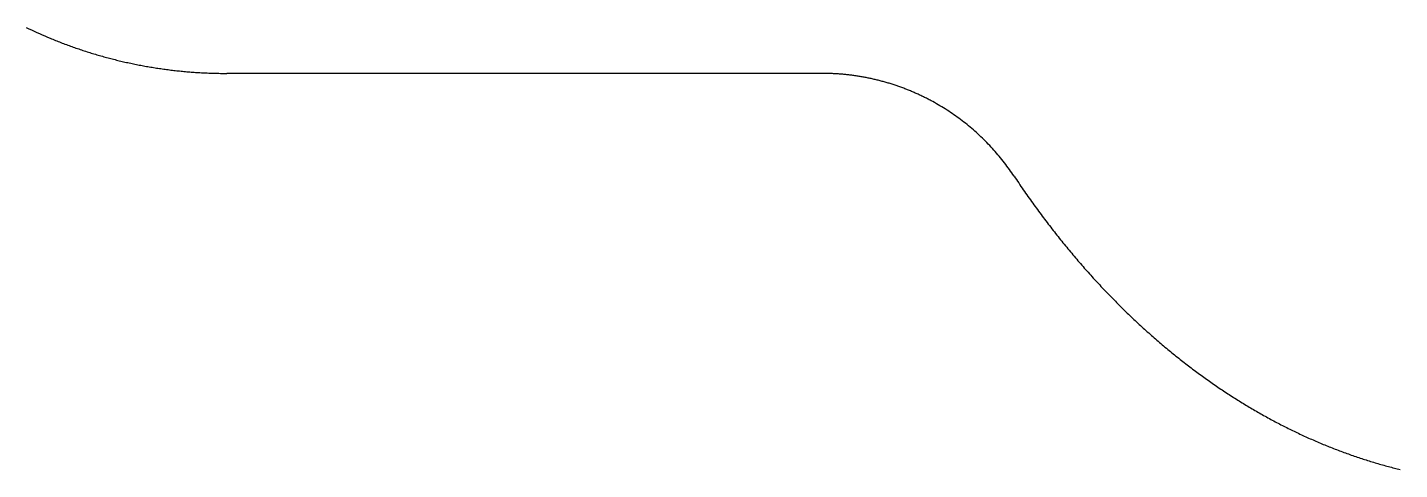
# Model space of a CAD drawing. Header units: millimetres. Extents: x -10 to 277, y -95 to 18.
# Drawn here: x 41.16 to 47.11, y 8.08 to 9.99 of the extents above; entities that cross this region are included whole.
import ezdxf

# ---------------------------------------------------------------- set-up
doc = ezdxf.new("R2010")
doc.units = ezdxf.units.MM
doc.header["$MEASUREMENT"] = 0
doc.layers.add('Edge.Cuts', color=53, linetype='CONTINUOUS')

msp = doc.modelspace()

# ---------------------------------------------------------------- linework, layer by layer
at = {"layer": 'Edge.Cuts', "linetype": 'Continuous'}
for p, q in [((41.154615, 9.993935), (41.166022, 9.988466)), ((41.166022, 9.988466), (41.177463, 9.983069)), ((41.177463, 9.983069), (41.188939, 9.977744)), ((41.188939, 9.977744), (41.200448, 9.972492)), ((41.200448, 9.972492), (41.21199, 9.967313)), ((41.21199, 9.967313), (41.223564, 9.962206)), ((41.223564, 9.962206), (41.235171, 9.957173)), ((41.235171, 9.957173), (41.24681, 9.952214)), ((41.24681, 9.952214), (41.25848, 9.947328)), ((41.25848, 9.947328), (41.264326, 9.944913)), ((41.264326, 9.944913), (41.27018, 9.942516)), ((41.27018, 9.942516), (41.276042, 9.940138)), ((41.276042, 9.940138), (41.281911, 9.937778)), ((41.281911, 9.937778), (41.287787, 9.935437)), ((41.287787, 9.935437), (41.293671, 9.933114)), ((41.293671, 9.933114), (41.299562, 9.93081)), ((41.299562, 9.93081), (41.305461, 9.928525)), ((41.305461, 9.928525), (41.311367, 9.926258)), ((41.311367, 9.926258), (41.317279, 9.92401)), ((41.317279, 9.92401), (41.323199, 9.921781)), ((41.323199, 9.921781), (41.329126, 9.919571)), ((41.329126, 9.919571), (41.33506, 9.917379)), ((41.33506, 9.917379), (41.341001, 9.915206)), ((41.341001, 9.915206), (41.346948, 9.913052)), ((41.346948, 9.913052), (41.352903, 9.910916)), ((41.352903, 9.910916), (41.358864, 9.9088)), ((41.358864, 9.9088), (41.364832, 9.906702)), ((41.364832, 9.906702), (41.370806, 9.904624)), ((41.370806, 9.904624), (41.376787, 9.902564)), ((41.376787, 9.902564), (41.382774, 9.900523)), ((41.382774, 9.900523), (41.388768, 9.898501)), ((41.388768, 9.898501), (41.394768, 9.896498)), ((41.394768, 9.896498), (41.400774, 9.894514)), ((41.400774, 9.894514), (41.406786, 9.892549)), ((41.406786, 9.892549), (41.412805, 9.890603)), ((41.412805, 9.890603), (41.41883, 9.888676)), ((41.41883, 9.888676), (41.424861, 9.886768)), ((41.424861, 9.886768), (41.430897, 9.884879)), ((41.430897, 9.884879), (41.43694, 9.88301)), ((41.43694, 9.88301), (41.442989, 9.881159)), ((41.442989, 9.881159), (41.449043, 9.879328)), ((41.449043, 9.879328), (41.455103, 9.877515)), ((41.455103, 9.877515), (41.461169, 9.875722)), ((41.461169, 9.875722), (41.46724, 9.873949)), ((41.46724, 9.873949), (41.473317, 9.872194)), ((41.473317, 9.872194), (41.4794, 9.870459)), ((41.4794, 9.870459), (41.485488, 9.868742)), ((41.485488, 9.868742), (41.49158, 9.867046)), ((41.49158, 9.867046), (41.497679, 9.865368)), ((41.497679, 9.865368), (41.503783, 9.86371)), ((41.503783, 9.86371), (41.509892, 9.862071)), ((41.509892, 9.862071), (41.516005, 9.860451)), ((41.516005, 9.860451), (41.522125, 9.858851)), ((41.522125, 9.858851), (41.528249, 9.85727)), ((41.528249, 9.85727), (41.534378, 9.855709)), ((41.534378, 9.855709), (41.540511, 9.854167)), ((41.540511, 9.854167), (41.54665, 9.852644)), ((41.54665, 9.852644), (41.552793, 9.851141)), ((41.552793, 9.851141), (41.558942, 9.849657)), ((41.558942, 9.849657), (41.565094, 9.848193)), ((41.565094, 9.848193), (41.571252, 9.846748)), ((41.571252, 9.846748), (41.577413, 9.845323)), ((41.577413, 9.845323), (41.58358, 9.843917)), ((41.58358, 9.843917), (41.58975, 9.84253)), ((41.58975, 9.84253), (41.595925, 9.841164)), ((41.595925, 9.841164), (41.602104, 9.839816)), ((41.602104, 9.839816), (41.608288, 9.838489)), ((41.608288, 9.838489), (41.614475, 9.837181)), ((41.614475, 9.837181), (41.620667, 9.835892)), ((41.620667, 9.835892), (41.626862, 9.834623)), ((41.626862, 9.834623), (41.633062, 9.833374)), ((41.633062, 9.833374), (41.639265, 9.832144)), ((41.639265, 9.832144), (41.645472, 9.830934)), ((41.645472, 9.830934), (41.651683, 9.829744)), ((41.651683, 9.829744), (41.657898, 9.828573)), ((41.657898, 9.828573), (41.664116, 9.827422)), ((41.664116, 9.827422), (41.670339, 9.826291)), ((41.670339, 9.826291), (41.676564, 9.825179)), ((41.676564, 9.825179), (41.682793, 9.824087)), ((41.682793, 9.824087), (41.689025, 9.823015)), ((41.689025, 9.823015), (41.695261, 9.821962)), ((41.695261, 9.821962), (41.7015, 9.820929)), ((41.7015, 9.820929), (41.707742, 9.819916)), ((41.707742, 9.819916), (41.713987, 9.818923)), ((41.713987, 9.818923), (41.720236, 9.817949)), ((41.720236, 9.817949), (41.726488, 9.816996)), ((41.726488, 9.816996), (41.732743, 9.816062)), ((41.732743, 9.816062), (41.739, 9.815148)), ((41.739, 9.815148), (41.745261, 9.814253)), ((41.745261, 9.814253), (41.751523, 9.813379)), ((41.751523, 9.813379), (41.75779, 9.812524)), ((41.75779, 9.812524), (41.764058, 9.811689)), ((41.764058, 9.811689), (41.77033, 9.810874)), ((41.77033, 9.810874), (41.776603, 9.810078)), ((41.776603, 9.810078), (41.78288, 9.809303)), ((41.78288, 9.809303), (41.789159, 9.808547)), ((41.789159, 9.808547), (41.795441, 9.807812)), ((41.795441, 9.807812), (41.801724, 9.807096)), ((41.801724, 9.807096), (41.80801, 9.8064)), ((41.80801, 9.8064), (41.814298, 9.805724)), ((41.814298, 9.805724), (41.820589, 9.805068)), ((41.820589, 9.805068), (41.826881, 9.804431)), ((41.826881, 9.804431), (41.833176, 9.803815)), ((41.833176, 9.803815), (41.839472, 9.803219)), ((41.839472, 9.803219), (41.845771, 9.802642)), ((41.845771, 9.802642), (41.85207, 9.802085)), ((41.85207, 9.802085), (41.858373, 9.801549)), ((41.858373, 9.801549), (41.864677, 9.801032)), ((41.864677, 9.801032), (41.870983, 9.800535)), ((41.870983, 9.800535), (41.87729, 9.800058)), ((41.87729, 9.800058), (41.8836, 9.799601)), ((41.8836, 9.799601), (41.889909, 9.799164)), ((41.889909, 9.799164), (41.896222, 9.798747)), ((41.896222, 9.798747), (41.902535, 9.79835)), ((41.902535, 9.79835), (41.90885, 9.797973)), ((41.90885, 9.797973), (41.915166, 9.797616)), ((41.915166, 9.797616), (41.921484, 9.797278)), ((41.921484, 9.797278), (41.927802, 9.796961)), ((41.927802, 9.796961), (41.934123, 9.796664)), ((41.934123, 9.796664), (41.940443, 9.796387)), ((41.940443, 9.796387), (41.946765, 9.796129)), ((41.946765, 9.796129), (41.953088, 9.795892)), ((41.953088, 9.795892), (41.959412, 9.795675)), ((41.959412, 9.795675), (41.965736, 9.795477)), ((41.965736, 9.795477), (41.972063, 9.7953)), ((41.972063, 9.7953), (41.978388, 9.795143)), ((41.978388, 9.795143), (41.984716, 9.795005)), ((41.984716, 9.795005), (41.991043, 9.794888)), ((41.991043, 9.794888), (41.997373, 9.794791)), ((41.997373, 9.794791), (42.003701, 9.794713)), ((42.003701, 9.794713), (42.010031, 9.794656)), ((42.010031, 9.794656), (42.01636, 9.794619)), ((42.01636, 9.794619), (42.022691, 9.794601)), ((42.022691, 9.794601), (42.025, 9.7946)), ((44.6085, 9.7946), (42.025, 9.7946)), ((44.616919, 9.794565), (44.6085, 9.7946)), ((44.621401, 9.794517), (44.616919, 9.794565)), ((44.62588, 9.794449), (44.621401, 9.794517)), ((44.63036, 9.794362), (44.62588, 9.794449)), ((44.634838, 9.794254), (44.63036, 9.794362)), ((44.639316, 9.794127), (44.634838, 9.794254)), ((44.643791, 9.793979), (44.639316, 9.794127)), ((44.648267, 9.793811), (44.643791, 9.793979)), ((44.65274, 9.793624), (44.648267, 9.793811)), ((44.657213, 9.793416), (44.65274, 9.793624)), ((44.661683, 9.793189), (44.657213, 9.793416)), ((44.666154, 9.792941), (44.661683, 9.793189)), ((44.670621, 9.792674), (44.666154, 9.792941)), ((44.675088, 9.792386), (44.670621, 9.792674)), ((44.679552, 9.792079), (44.675088, 9.792386)), ((44.684016, 9.791752), (44.679552, 9.792079)), ((44.688477, 9.791404), (44.684016, 9.791752)), ((44.692937, 9.791037), (44.688477, 9.791404)), ((44.697393, 9.79065), (44.692937, 9.791037)), ((44.70185, 9.790243), (44.697393, 9.79065)), ((44.706302, 9.789816), (44.70185, 9.790243)), ((44.710754, 9.789369), (44.706302, 9.789816)), ((44.715202, 9.788903), (44.710754, 9.789369)), ((44.719649, 9.788416), (44.715202, 9.788903)), ((44.724092, 9.78791), (44.719649, 9.788416)), ((44.728535, 9.787383), (44.724092, 9.78791)), ((44.732973, 9.786837), (44.728535, 9.787383)), ((44.73741, 9.786271), (44.732973, 9.786837)), ((44.741843, 9.785685), (44.73741, 9.786271)), ((44.746275, 9.785079), (44.741843, 9.785685)), ((44.750702, 9.784454), (44.746275, 9.785079)), ((44.755128, 9.783809), (44.750702, 9.784454)), ((44.759549, 9.783144), (44.755128, 9.783809)), ((44.763969, 9.782459), (44.759549, 9.783144)), ((44.768384, 9.781754), (44.763969, 9.782459)), ((44.772797, 9.78103), (44.768384, 9.781754)), ((44.777205, 9.780286), (44.772797, 9.78103)), ((44.781612, 9.779522), (44.777205, 9.780286)), ((44.786013, 9.778739), (44.781612, 9.779522)), ((44.790413, 9.777935), (44.786013, 9.778739)), ((44.794807, 9.777113), (44.790413, 9.777935)), ((44.799199, 9.77627), (44.794807, 9.777113)), ((44.803586, 9.775408), (44.799199, 9.77627)), ((44.80797, 9.774526), (44.803586, 9.775408)), ((44.812349, 9.773625), (44.80797, 9.774526)), ((44.816725, 9.772704), (44.812349, 9.773625)), ((44.821095, 9.771763), (44.816725, 9.772704)), ((44.825463, 9.770803), (44.821095, 9.771763)), ((44.829825, 9.769823), (44.825463, 9.770803)), ((44.834184, 9.768824), (44.829825, 9.769823)), ((44.838538, 9.767805), (44.834184, 9.768824)), ((44.842888, 9.766767), (44.838538, 9.767805)), ((44.847232, 9.76571), (44.842888, 9.766767)), ((44.851572, 9.764632), (44.847232, 9.76571)), ((44.855907, 9.763536), (44.851572, 9.764632)), ((44.860238, 9.76242), (44.855907, 9.763536)), ((44.864562, 9.761285), (44.860238, 9.76242)), ((44.868883, 9.76013), (44.864562, 9.761285)), ((44.873198, 9.758956), (44.868883, 9.76013)), ((44.877508, 9.757763), (44.873198, 9.758956)), ((44.881812, 9.75655), (44.877508, 9.757763)), ((44.886112, 9.755318), (44.881812, 9.75655)), ((44.890405, 9.754067), (44.886112, 9.755318)), ((44.894694, 9.752797), (44.890405, 9.754067)), ((44.898976, 9.751507), (44.894694, 9.752797)), ((44.903253, 9.750198), (44.898976, 9.751507)), ((44.907523, 9.74887), (44.903253, 9.750198)), ((44.911789, 9.747523), (44.907523, 9.74887)), ((44.916047, 9.746157), (44.911789, 9.747523)), ((44.920301, 9.744772), (44.916047, 9.746157)), ((44.924547, 9.743368), (44.920301, 9.744772)), ((44.928788, 9.741945), (44.924547, 9.743368)), ((44.933022, 9.740503), (44.928788, 9.741945)), ((44.93725, 9.739041), (44.933022, 9.740503)), ((44.941471, 9.737562), (44.93725, 9.739041)), ((44.945686, 9.736063), (44.941471, 9.737562)), ((44.949894, 9.734545), (44.945686, 9.736063)), ((44.954096, 9.733008), (44.949894, 9.734545)), ((44.95829, 9.731453), (44.954096, 9.733008)), ((44.962478, 9.729878), (44.95829, 9.731453)), ((44.966658, 9.728286), (44.962478, 9.729878)), ((44.970832, 9.726674), (44.966658, 9.728286)), ((44.974997, 9.725044), (44.970832, 9.726674)), ((44.979157, 9.723395), (44.974997, 9.725044)), ((44.983308, 9.721727), (44.979157, 9.723395)), ((44.987452, 9.720041), (44.983308, 9.721727)), ((44.991589, 9.718336), (44.987452, 9.720041)), ((44.995718, 9.716613), (44.991589, 9.718336)), ((44.999839, 9.714872), (44.995718, 9.716613)), ((45.003953, 9.713112), (44.999839, 9.714872)), ((45.008058, 9.711333), (45.003953, 9.713112)), ((45.012156, 9.709536), (45.008058, 9.711333)), ((45.016246, 9.707721), (45.012156, 9.709536)), ((45.020327, 9.705888), (45.016246, 9.707721)), ((45.024401, 9.704036), (45.020327, 9.705888)), ((45.028466, 9.702166), (45.024401, 9.704036)), ((45.032522, 9.700278), (45.028466, 9.702166)), ((45.036571, 9.698372), (45.032522, 9.700278)), ((45.04061, 9.696448), (45.036571, 9.698372)), ((45.044641, 9.694506), (45.04061, 9.696448)), ((45.048664, 9.692546), (45.044641, 9.694506)), ((45.052677, 9.690567), (45.048664, 9.692546)), ((45.056682, 9.688571), (45.052677, 9.690567)), ((45.060677, 9.686557), (45.056682, 9.688571)), ((45.064664, 9.684525), (45.060677, 9.686557)), ((45.068642, 9.682476), (45.064664, 9.684525)), ((45.07261, 9.680408), (45.068642, 9.682476)), ((45.076569, 9.678323), (45.07261, 9.680408)), ((45.080518, 9.67622), (45.076569, 9.678323)), ((45.088389, 9.671962), (45.080518, 9.67622)), ((45.096221, 9.667634), (45.088389, 9.671962)), ((45.104014, 9.663235), (45.096221, 9.667634)), ((45.111767, 9.658768), (45.104014, 9.663235)), ((45.11948, 9.654231), (45.111767, 9.658768)), ((45.127152, 9.649626), (45.11948, 9.654231)), ((45.134782, 9.644953), (45.127152, 9.649626)), ((45.142369, 9.640211), (45.134782, 9.644953)), ((45.149914, 9.635403), (45.142369, 9.640211)), ((45.157414, 9.630527), (45.149914, 9.635403)), ((45.164871, 9.625585), (45.157414, 9.630527)), ((45.172283, 9.620576), (45.164871, 9.625585)), ((45.179649, 9.615502), (45.172283, 9.620576)), ((45.186969, 9.610362), (45.179649, 9.615502)), ((45.194243, 9.605157), (45.186969, 9.610362)), ((45.201469, 9.599888), (45.194243, 9.605157)), ((45.208647, 9.594555), (45.201469, 9.599888)), ((45.215777, 9.589158), (45.208647, 9.594555)), ((45.222858, 9.583697), (45.215777, 9.589158)), ((45.22989, 9.578174), (45.222858, 9.583697)), ((45.236871, 9.572589), (45.22989, 9.578174)), ((45.243802, 9.566942), (45.236871, 9.572589)), ((45.250681, 9.561234), (45.243802, 9.566942)), ((45.257509, 9.555464), (45.250681, 9.561234)), ((45.264285, 9.549634), (45.257509, 9.555464)), ((45.271007, 9.543744), (45.264285, 9.549634)), ((45.277677, 9.537794), (45.271007, 9.543744)), ((45.284292, 9.531786), (45.277677, 9.537794)), ((45.290853, 9.525718), (45.284292, 9.531786)), ((45.29736, 9.519592), (45.290853, 9.525718)), ((45.303811, 9.513409), (45.29736, 9.519592)), ((45.310206, 9.507168), (45.303811, 9.513409)), ((45.316545, 9.500871), (45.310206, 9.507168)), ((45.322827, 9.494517), (45.316545, 9.500871)), ((45.329052, 9.488108), (45.322827, 9.494517)), ((45.33522, 9.481643), (45.329052, 9.488108)), ((45.341329, 9.475123), (45.33522, 9.481643)), ((45.34738, 9.468548), (45.341329, 9.475123)), ((45.353372, 9.46192), (45.34738, 9.468548)), ((45.359304, 9.455238), (45.353372, 9.46192)), ((45.365177, 9.448503), (45.359304, 9.455238)), ((45.370989, 9.441716), (45.365177, 9.448503)), ((45.376741, 9.434876), (45.370989, 9.441716)), ((45.382432, 9.427985), (45.376741, 9.434876)), ((45.388061, 9.421042), (45.382432, 9.427985)), ((45.393629, 9.414049), (45.388061, 9.421042)), ((45.399135, 9.407005), (45.393629, 9.414049)), ((45.404578, 9.399912), (45.399135, 9.407005)), ((45.409958, 9.392769), (45.404578, 9.399912)), ((45.415275, 9.385577), (45.409958, 9.392769)), ((45.420529, 9.378337), (45.415275, 9.385577)), ((45.425718, 9.371049), (45.420529, 9.378337)), ((45.430843, 9.363713), (45.425718, 9.371049)), ((45.435904, 9.35633), (45.430843, 9.363713)), ((45.4409, 9.3489), (45.435904, 9.35633)), ((45.4409, 9.3489), (45.445876, 9.341445)), ((45.445876, 9.341445), (45.450863, 9.334008)), ((45.450863, 9.334008), (45.455859, 9.326593)), ((45.455859, 9.326593), (45.460867, 9.319197)), ((45.460867, 9.319197), (45.465885, 9.311823)), ((45.465885, 9.311823), (45.470913, 9.304467)), ((45.470913, 9.304467), (45.475952, 9.297133)), ((45.475952, 9.297133), (45.481001, 9.289819)), ((45.481001, 9.289819), (45.48606, 9.282526)), ((45.48606, 9.282526), (45.491129, 9.275252)), ((45.491129, 9.275252), (45.496209, 9.267999)), ((45.496209, 9.267999), (45.501299, 9.260766)), ((45.501299, 9.260766), (45.506398, 9.253555)), ((45.506398, 9.253555), (45.511508, 9.246362)), ((45.511508, 9.246362), (45.516627, 9.239192)), ((45.516627, 9.239192), (45.521758, 9.23204)), ((45.521758, 9.23204), (45.526897, 9.22491)), ((45.526897, 9.22491), (45.532047, 9.2178)), ((45.532047, 9.2178), (45.537206, 9.210711)), ((45.537206, 9.210711), (45.542375, 9.203642)), ((45.542375, 9.203642), (45.547554, 9.196594)), ((45.547554, 9.196594), (45.552743, 9.189566)), ((45.552743, 9.189566), (45.55794, 9.18256)), ((45.55794, 9.18256), (45.563149, 9.175572)), ((45.563149, 9.175572), (45.568366, 9.168607)), ((45.568366, 9.168607), (45.573593, 9.161661)), ((45.573593, 9.161661), (45.578829, 9.154737)), ((45.578829, 9.154737), (45.584076, 9.147833)), ((45.584076, 9.147833), (45.58933, 9.14095)), ((45.58933, 9.14095), (45.594596, 9.134087)), ((45.594596, 9.134087), (45.599869, 9.127245)), ((45.599869, 9.127245), (45.605153, 9.120423)), ((45.605153, 9.120423), (45.610445, 9.113623)), ((45.610445, 9.113623), (45.615748, 9.106843)), ((45.615748, 9.106843), (45.621058, 9.100085)), ((45.621058, 9.100085), (45.626379, 9.093345)), ((45.626379, 9.093345), (45.631707, 9.086629)), ((45.631707, 9.086629), (45.637046, 9.079931)), ((45.637046, 9.079931), (45.642393, 9.073256)), ((45.642393, 9.073256), (45.64775, 9.0666)), ((45.64775, 9.0666), (45.653114, 9.059966)), ((45.653114, 9.059966), (45.658489, 9.053352)), ((45.658489, 9.053352), (45.663871, 9.04676)), ((45.663871, 9.04676), (45.669263, 9.040187)), ((45.669263, 9.040187), (45.674663, 9.033637)), ((45.674663, 9.033637), (45.680073, 9.027106)), ((45.680073, 9.027106), (45.68549, 9.020597)), ((45.68549, 9.020597), (45.690917, 9.014108)), ((45.690917, 9.014108), (45.696351, 9.007642)), ((45.696351, 9.007642), (45.701795, 9.001194)), ((45.701795, 9.001194), (45.707247, 8.994769)), ((45.707247, 8.994769), (45.712708, 8.988364)), ((45.712708, 8.988364), (45.718176, 8.981981)), ((45.718176, 8.981981), (45.723654, 8.975617)), ((45.723654, 8.975617), (45.729139, 8.969276)), ((45.729139, 8.969276), (45.734633, 8.962954)), ((45.734633, 8.962954), (45.740135, 8.956655)), ((45.740135, 8.956655), (45.745646, 8.950376)), ((45.745646, 8.950376), (45.751164, 8.944119)), ((45.751164, 8.944119), (45.756691, 8.937881)), ((45.756691, 8.937881), (45.762225, 8.931666)), ((45.762225, 8.931666), (45.767769, 8.92547)), ((45.767769, 8.92547), (45.773319, 8.919297)), ((45.773319, 8.919297), (45.778879, 8.913144)), ((45.778879, 8.913144), (45.784445, 8.907013)), ((45.784445, 8.907013), (45.79002, 8.900901)), ((45.79002, 8.900901), (45.795602, 8.894812)), ((45.795602, 8.894812), (45.801193, 8.888743)), ((45.801193, 8.888743), (45.80679, 8.882697)), ((45.80679, 8.882697), (45.812397, 8.876669)), ((45.812397, 8.876669), (45.81801, 8.870665)), ((45.81801, 8.870665), (45.823631, 8.86468)), ((45.823631, 8.86468), (45.829259, 8.858718)), ((45.829259, 8.858718), (45.834896, 8.852775)), ((45.834896, 8.852775), (45.84054, 8.846855)), ((45.84054, 8.846855), (45.846192, 8.840955)), ((45.846192, 8.840955), (45.85185, 8.835077)), ((45.85185, 8.835077), (45.857517, 8.829219)), ((45.857517, 8.829219), (45.863189, 8.823384)), ((45.863189, 8.823384), (45.868871, 8.817568)), ((45.868871, 8.817568), (45.874558, 8.811775)), ((45.874558, 8.811775), (45.880254, 8.806001)), ((45.880254, 8.806001), (45.885956, 8.800251)), ((45.885956, 8.800251), (45.891667, 8.79452)), ((45.891667, 8.79452), (45.897383, 8.788811)), ((45.897383, 8.788811), (45.903107, 8.783122)), ((45.903107, 8.783122), (45.908838, 8.777457)), ((45.908838, 8.777457), (45.914576, 8.77181)), ((45.914576, 8.77181), (45.92032, 8.766187)), ((45.92032, 8.766187), (45.926073, 8.760583)), ((45.926073, 8.760583), (45.931831, 8.755002)), ((45.931831, 8.755002), (45.937597, 8.74944)), ((45.937597, 8.74944), (45.943369, 8.743901)), ((45.943369, 8.743901), (45.949149, 8.738382)), ((45.949149, 8.738382), (45.954934, 8.732886)), ((45.954934, 8.732886), (45.960727, 8.72741)), ((45.960727, 8.72741), (45.966526, 8.721956)), ((45.966526, 8.721956), (45.972332, 8.716522)), ((45.972332, 8.716522), (45.978144, 8.711111)), ((45.978144, 8.711111), (45.983964, 8.705719)), ((45.983964, 8.705719), (45.989788, 8.70035)), ((45.989788, 8.70035), (45.995621, 8.695001)), ((45.995621, 8.695001), (46.001458, 8.689675)), ((46.001458, 8.689675), (46.007304, 8.684368)), ((46.007304, 8.684368), (46.013154, 8.679085)), ((46.013154, 8.679085), (46.019012, 8.67382)), ((46.019012, 8.67382), (46.024875, 8.668579)), ((46.024875, 8.668579), (46.030746, 8.663358)), ((46.030746, 8.663358), (46.036621, 8.658159)), ((46.036621, 8.658159), (46.042504, 8.65298)), ((46.042504, 8.65298), (46.048391, 8.647824)), ((46.048391, 8.647824), (46.054286, 8.642688)), ((46.054286, 8.642688), (46.060185, 8.637574)), ((46.060185, 8.637574), (46.066093, 8.63248)), ((46.066093, 8.63248), (46.072004, 8.627409)), ((46.072004, 8.627409), (46.077923, 8.622358)), ((46.077923, 8.622358), (46.083846, 8.617329)), ((46.083846, 8.617329), (46.089777, 8.61232)), ((46.089777, 8.61232), (46.095712, 8.607334)), ((46.095712, 8.607334), (46.101654, 8.602368)), ((46.101654, 8.602368), (46.1076, 8.597425)), ((46.1076, 8.597425), (46.113554, 8.592501)), ((46.113554, 8.592501), (46.119512, 8.5876)), ((46.119512, 8.5876), (46.125477, 8.582719)), ((46.125477, 8.582719), (46.131446, 8.577861)), ((46.131446, 8.577861), (46.137422, 8.573022)), ((46.137422, 8.573022), (46.143402, 8.568207)), ((46.143402, 8.568207), (46.149389, 8.563411)), ((46.149389, 8.563411), (46.155379, 8.558638)), ((46.155379, 8.558638), (46.161378, 8.553884)), ((46.161378, 8.553884), (46.167379, 8.549153)), ((46.167379, 8.549153), (46.173388, 8.544443)), ((46.173388, 8.544443), (46.1794, 8.539754)), ((46.1794, 8.539754), (46.185419, 8.535086)), ((46.185419, 8.535086), (46.191442, 8.530441)), ((46.191442, 8.530441), (46.197471, 8.525815)), ((46.197471, 8.525815), (46.203504, 8.521212)), ((46.203504, 8.521212), (46.209544, 8.516628)), ((46.209544, 8.516628), (46.215587, 8.512068)), ((46.215587, 8.512068), (46.221637, 8.507527)), ((46.221637, 8.507527), (46.22769, 8.503009)), ((46.22769, 8.503009), (46.23375, 8.498511)), ((46.23375, 8.498511), (46.239813, 8.494035)), ((46.239813, 8.494035), (46.245883, 8.48958)), ((46.245883, 8.48958), (46.251956, 8.485146)), ((46.251956, 8.485146), (46.258035, 8.480733)), ((46.258035, 8.480733), (46.264118, 8.476343)), ((46.264118, 8.476343), (46.270207, 8.471972)), ((46.270207, 8.471972), (46.276299, 8.467624)), ((46.276299, 8.467624), (46.282397, 8.463295)), ((46.282397, 8.463295), (46.288498, 8.45899)), ((46.288498, 8.45899), (46.294606, 8.454704)), ((46.294606, 8.454704), (46.300717, 8.450441)), ((46.300717, 8.450441), (46.306834, 8.446197)), ((46.306834, 8.446197), (46.312953, 8.441976)), ((46.312953, 8.441976), (46.319079, 8.437775)), ((46.319079, 8.437775), (46.325207, 8.433597)), ((46.325207, 8.433597), (46.331342, 8.429438)), ((46.331342, 8.429438), (46.337479, 8.425302)), ((46.337479, 8.425302), (46.343623, 8.421186)), ((46.343623, 8.421186), (46.349769, 8.417092)), ((46.349769, 8.417092), (46.355921, 8.413018)), ((46.355921, 8.413018), (46.362075, 8.408967)), ((46.362075, 8.408967), (46.368236, 8.404936)), ((46.368236, 8.404936), (46.374399, 8.400927)), ((46.374399, 8.400927), (46.380568, 8.396937)), ((46.380568, 8.396937), (46.386739, 8.392971)), ((46.386739, 8.392971), (46.392916, 8.389024)), ((46.392916, 8.389024), (46.399095, 8.385099)), ((46.399095, 8.385099), (46.405281, 8.381195)), ((46.405281, 8.381195), (46.411468, 8.377313)), ((46.411468, 8.377313), (46.417661, 8.37345)), ((46.417661, 8.37345), (46.423856, 8.36961)), ((46.423856, 8.36961), (46.430057, 8.36579)), ((46.430057, 8.36579), (46.43626, 8.361993)), ((46.43626, 8.361993), (46.442469, 8.358215)), ((46.442469, 8.358215), (46.44868, 8.354459)), ((46.44868, 8.354459), (46.454896, 8.350724)), ((46.454896, 8.350724), (46.461114, 8.34701)), ((46.461114, 8.34701), (46.467338, 8.343317)), ((46.467338, 8.343317), (46.473563, 8.339646)), ((46.473563, 8.339646), (46.479795, 8.335994)), ((46.479795, 8.335994), (46.486027, 8.332365)), ((46.486027, 8.332365), (46.492266, 8.328756)), ((46.492266, 8.328756), (46.498506, 8.325169)), ((46.498506, 8.325169), (46.504751, 8.321602)), ((46.504751, 8.321602), (46.510998, 8.318057)), ((46.510998, 8.318057), (46.517251, 8.314532)), ((46.517251, 8.314532), (46.523504, 8.31103)), ((46.523504, 8.31103), (46.529764, 8.307547)), ((46.529764, 8.307547), (46.536024, 8.304086)), ((46.536024, 8.304086), (46.542291, 8.300645)), ((46.542291, 8.300645), (46.548558, 8.297226)), ((46.548558, 8.297226), (46.554831, 8.293827)), ((46.554831, 8.293827), (46.561104, 8.29045)), ((46.561104, 8.29045), (46.567384, 8.287093)), ((46.567384, 8.287093), (46.573664, 8.283758)), ((46.573664, 8.283758), (46.57995, 8.280443)), ((46.57995, 8.280443), (46.586236, 8.27715)), ((46.586236, 8.27715), (46.592528, 8.273877)), ((46.592528, 8.273877), (46.598821, 8.270626)), ((46.598821, 8.270626), (46.605119, 8.267395)), ((46.605119, 8.267395), (46.611418, 8.264185)), ((46.611418, 8.264185), (46.617722, 8.260996)), ((46.617722, 8.260996), (46.624027, 8.257828)), ((46.624027, 8.257828), (46.630337, 8.254681)), ((46.630337, 8.254681), (46.636648, 8.251555)), ((46.636648, 8.251555), (46.642964, 8.248449)), ((46.642964, 8.248449), (46.649281, 8.245365)), ((46.649281, 8.245365), (46.655602, 8.242301)), ((46.655602, 8.242301), (46.661925, 8.239259)), ((46.661925, 8.239259), (46.668252, 8.236237)), ((46.668252, 8.236237), (46.67458, 8.233236)), ((46.67458, 8.233236), (46.680913, 8.230256)), ((46.680913, 8.230256), (46.687246, 8.227297)), ((46.687246, 8.227297), (46.693584, 8.224358)), ((46.693584, 8.224358), (46.699923, 8.22144)), ((46.699923, 8.22144), (46.706266, 8.218543)), ((46.706266, 8.218543), (46.71261, 8.215667)), ((46.71261, 8.215667), (46.718959, 8.212812)), ((46.718959, 8.212812), (46.725308, 8.209978)), ((46.725308, 8.209978), (46.731662, 8.207163)), ((46.731662, 8.207163), (46.738016, 8.204371)), ((46.738016, 8.204371), (46.744375, 8.201598)), ((46.744375, 8.201598), (46.750734, 8.198847)), ((46.750734, 8.198847), (46.757098, 8.196116)), ((46.757098, 8.196116), (46.763462, 8.193406)), ((46.763462, 8.193406), (46.769831, 8.190717)), ((46.769831, 8.190717), (46.776199, 8.188048)), ((46.776199, 8.188048), (46.782573, 8.1854)), ((46.782573, 8.1854), (46.788946, 8.182773)), ((46.788946, 8.182773), (46.795324, 8.180166)), ((46.795324, 8.180166), (46.801702, 8.177581)), ((46.801702, 8.177581), (46.808085, 8.175016)), ((46.808085, 8.175016), (46.814467, 8.172472)), ((46.814467, 8.172472), (46.820854, 8.169947)), ((46.820854, 8.169947), (46.827241, 8.167445)), ((46.827241, 8.167445), (46.833632, 8.164962)), ((46.833632, 8.164962), (46.840023, 8.1625)), ((46.840023, 8.1625), (46.846419, 8.160059)), ((46.846419, 8.160059), (46.852814, 8.157638)), ((46.852814, 8.157638), (46.859214, 8.155238)), ((46.859214, 8.155238), (46.865613, 8.152859)), ((46.865613, 8.152859), (46.872017, 8.1505)), ((46.872017, 8.1505), (46.87842, 8.148162)), ((46.87842, 8.148162), (46.884828, 8.145844)), ((46.884828, 8.145844), (46.891236, 8.143547)), ((46.891236, 8.143547), (46.897647, 8.14127)), ((46.897647, 8.14127), (46.904058, 8.139014)), ((46.904058, 8.139014), (46.910474, 8.136779)), ((46.910474, 8.136779), (46.916889, 8.134564)), ((46.916889, 8.134564), (46.923308, 8.132369)), ((46.923308, 8.132369), (46.929727, 8.130196)), ((46.929727, 8.130196), (46.936149, 8.128042)), ((46.936149, 8.128042), (46.942572, 8.125909)), ((46.942572, 8.125909), (46.948998, 8.123797)), ((46.948998, 8.123797), (46.955424, 8.121705)), ((46.955424, 8.121705), (46.961854, 8.119633)), ((46.961854, 8.119633), (46.968283, 8.117583)), ((46.968283, 8.117583), (46.974716, 8.115552)), ((46.974716, 8.115552), (46.981149, 8.113542)), ((46.981149, 8.113542), (46.987585, 8.111552)), ((46.987585, 8.111552), (46.994021, 8.109584)), ((46.994021, 8.109584), (47.000461, 8.107634)), ((47.000461, 8.107634), (47.0069, 8.105707)), ((47.0069, 8.105707), (47.013343, 8.103798)), ((47.013343, 8.103798), (47.019785, 8.101911)), ((47.019785, 8.101911), (47.026231, 8.100044)), ((47.026231, 8.100044), (47.032676, 8.098197)), ((47.032676, 8.098197), (47.039125, 8.096371)), ((47.039125, 8.096371), (47.045574, 8.094565)), ((47.045574, 8.094565), (47.052025, 8.092779)), ((47.052025, 8.092779), (47.058477, 8.091014)), ((47.058477, 8.091014), (47.064931, 8.089269)), ((47.064931, 8.089269), (47.071385, 8.087545)), ((47.071385, 8.087545), (47.077843, 8.085841)), ((47.077843, 8.085841), (47.0843, 8.084157)), ((47.0843, 8.084157), (47.09076, 8.082493)), ((47.09076, 8.082493), (47.097219, 8.08085)), ((47.097219, 8.08085), (47.103682, 8.079227)), ((47.103682, 8.079227), (47.110144, 8.077625)), ((47.110144, 8.077625), (47.11661, 8.076042))]:
    msp.add_line(p, q, dxfattribs=at)

doc.saveas('drawing.dxf')
